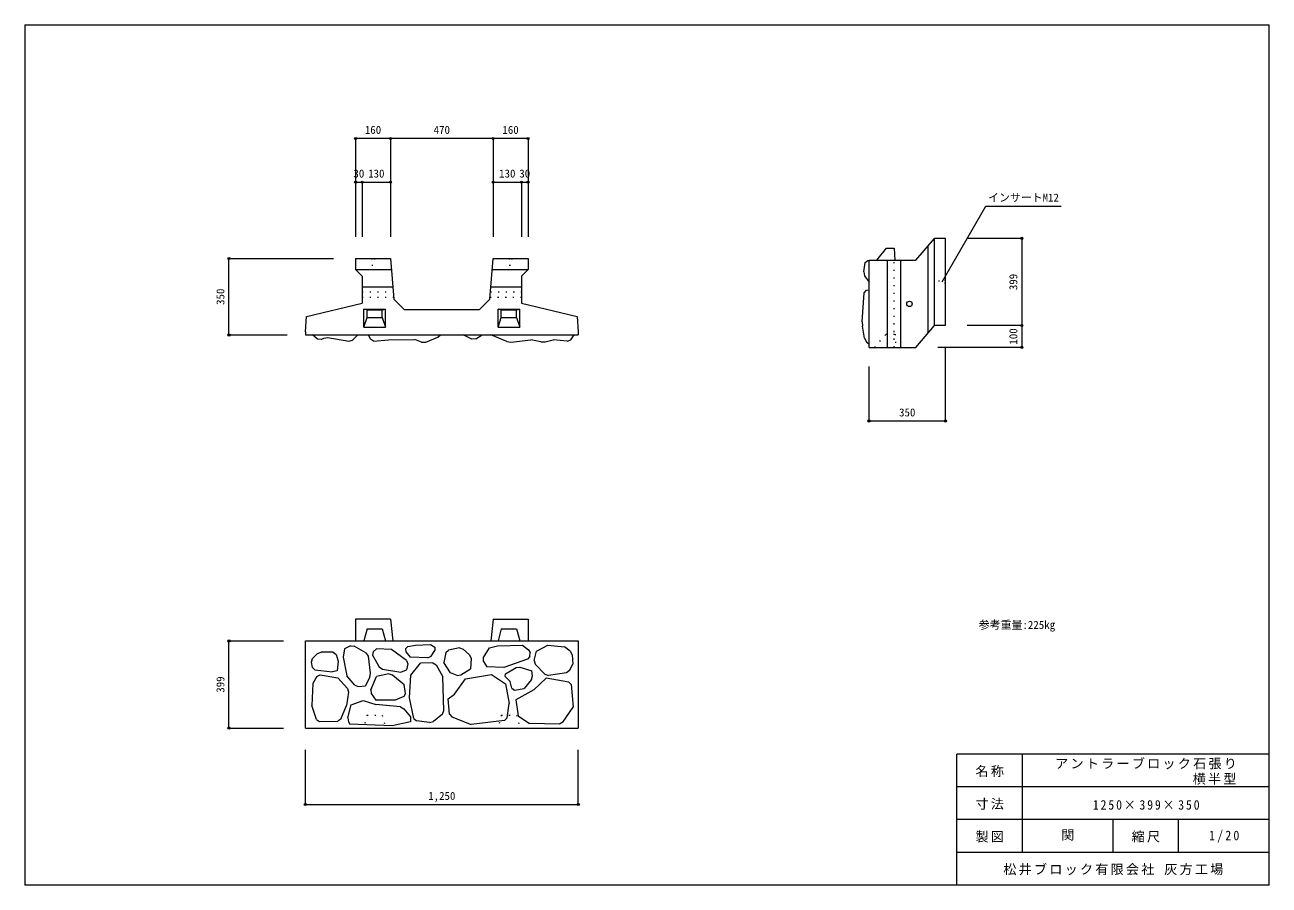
# Model space of a CAD drawing. Units: millimetres, scale not verified. Extents: x 120 to 5820, y 130 to 4070.
import ezdxf
from ezdxf.enums import TextEntityAlignment as Align

# ---------------------------------------------------------------- set-up
doc = ezdxf.new("R2010")
doc.units = ezdxf.units.MM
doc.header["$LTSCALE"] = 20
doc.header["$PDMODE"] = 32
doc.header["$PDSIZE"] = 10
doc.linetypes.add('DOTTED', pattern=[1.75, 0.25, -1.5])
for name, color, linetype, lineweight in [('_0-0_', 7, 'Continuous', 18), ('_0-1_', 7, 'Continuous', 18), ('_0-2_', 4, 'Continuous', 9)]:
    doc.layers.add(name, color=color, linetype=linetype, lineweight=lineweight)
doc.styles.add('ＭＳ ゴシック', font='')
doc.styles.get('ＭＳ ゴシック').set_extended_font_data('MS Gothic')

msp = doc.modelspace()

# ---------------------------------------------------------------- linework, layer by layer
at = {"layer": '_0-0_'}
for p, q in [((120, 4070), (5820, 4070)), ((120, 4070), (120, 130)), ((5820, 130), (5820, 4070)), ((4390, 130), (4390, 730)), ((5820, 730), (4390, 730)), ((4690, 280), (4690, 730)), ((5820, 580), (4390, 580)), ((5820, 430), (4390, 430)), ((5105, 280), (5105, 430)), ((5405, 280), (5405, 430)), ((5820, 280), (4390, 280)), ((5820, 130), (120, 130))]:
    msp.add_line(p, q, dxfattribs=at)
at = {"layer": '_0-1_'}
for p, q in [((4202.31, 2992.1), (4287.31, 3092.1)), ((4287.31, 2693.1), (4287.31, 3092.1)), ((4337.31, 3092.1), (4287.31, 3092.1)), ((4337.31, 2693.1), (4337.31, 3092.1)), ((4022.31, 2992.1), (4067.31, 3047.1)), ((4067.31, 3047.1), (4102.31, 3047.1)), ((4102.31, 3047.1), (4105.31, 2992.1)), ((4257.31, 2657.8), (4257.31, 3056.8)), ((1635.01, 2999.82), (1795.01, 2999.82)), ((1635.01, 2999.82), (1635.01, 2949.82)), ((1795.01, 2999.82), (1810.1, 2813.73)), ((2249.92, 2813.73), (2265.01, 2999.82)), ((2265.01, 2999.82), (2425.01, 2999.82)), ((2425.01, 2999.82), (2425.01, 2949.82)), ((3962.76, 2938.39), (3969.59, 2981.65)), ((3969.59, 2981.65), (3981.15, 2991.53)), ((3981.15, 2991.53), (3987.31, 2991.53)), ((3987.31, 2992.1), (4202.31, 2992.1)), ((3987.31, 2593.1), (3987.31, 2992.1)), ((4072.31, 2593.1), (4072.31, 2992.1)), ((4132.31, 2593.1), (4132.31, 2992.1)), ((1635.01, 2949.82), (1665.01, 2919.82)), ((1635.01, 2949.82), (1799.06, 2949.82)), ((1665.01, 2919.82), (1665.01, 2794.82)), ((2260.95, 2949.82), (2425.01, 2949.82)), ((2395.01, 2919.82), (2425.01, 2949.82)), ((2395.01, 2919.82), (2395.01, 2794.82)), ((3962.76, 2938.39), (3967, 2920.37)), ((3967, 2920.37), (3987.31, 2891.81)), ((1665.01, 2869.82), (1805.55, 2869.82)), ((2254.47, 2869.82), (2395.01, 2869.82)), ((3964.92, 2842.16), (3975.31, 2854.41)), ((3975.31, 2854.41), (3987.31, 2857.21)), ((1410.01, 2734.82), (1665.01, 2794.82)), ((1810.1, 2813.73), (1859.01, 2764.82)), ((2201.01, 2764.82), (2249.92, 2813.73)), ((2395.01, 2794.82), (2650.01, 2734.82)), ((3956.25, 2709.46), (3964.92, 2842.16)), ((1672.51, 2767.82), (1772.51, 2767.82)), ((1672.51, 2684.82), (1672.51, 2767.82)), ((1687.51, 2764.82), (1672.51, 2767.82)), ((1687.51, 2764.82), (1757.51, 2764.82)), ((1687.51, 2729.82), (1687.51, 2764.82)), ((1757.51, 2764.82), (1772.51, 2767.82)), ((1757.51, 2729.82), (1757.51, 2764.82)), ((1772.51, 2684.82), (1772.51, 2767.82)), ((2201.01, 2764.82), (1859.01, 2764.82)), ((2287.51, 2767.82), (2387.51, 2767.82)), ((2287.51, 2684.82), (2287.51, 2767.82)), ((2302.51, 2764.82), (2287.51, 2767.82)), ((2302.51, 2729.82), (2302.51, 2764.82)), ((2302.51, 2764.82), (2372.51, 2764.82)), ((2372.51, 2764.82), (2387.51, 2767.82)), ((2372.51, 2729.82), (2372.51, 2764.82)), ((2387.51, 2684.82), (2387.51, 2767.82)), ((1405.01, 2664.82), (1410.01, 2734.82)), ((1672.51, 2684.82), (1687.51, 2729.82)), ((1672.51, 2684.82), (1772.51, 2684.82)), ((1687.51, 2729.82), (1757.51, 2729.82)), ((1757.51, 2729.82), (1772.51, 2684.82)), ((2287.51, 2684.82), (2302.51, 2729.82)), ((2287.51, 2684.82), (2387.51, 2684.82)), ((2302.51, 2729.82), (2372.51, 2729.82)), ((2372.51, 2729.82), (2387.51, 2684.82)), ((2650.01, 2734.82), (2655.01, 2664.82)), ((3956.25, 2709.46), (3957.22, 2689.62)), ((3966.23, 2634.74), (3957.22, 2689.62)), ((4202.31, 2593.1), (4287.31, 2693.1)), ((4337.31, 2693.1), (4287.31, 2693.1)), ((1405.01, 2664.82), (1405.01, 2649.82)), ((1405.01, 2649.82), (2655.01, 2649.82)), ((1460.66, 2630.94), (1438.01, 2649.82)), ((1477.29, 2629.01), (1460.66, 2630.94)), ((1477.29, 2629.01), (1488.79, 2634.77)), ((1488.79, 2634.77), (1507.6, 2637.57)), ((1507.6, 2637.57), (1603.82, 2621.31)), ((1603.82, 2621.31), (1620.92, 2626.55)), ((1620.92, 2626.55), (1645.29, 2649.82)), ((1702.66, 2630.39), (1693.92, 2649.82)), ((1716.73, 2622.1), (1702.66, 2630.39)), ((1716.73, 2622.1), (1785.15, 2627.81)), ((1785.15, 2627.81), (1906, 2629.44)), ((1937.54, 2616.82), (1906, 2629.44)), ((1956.11, 2616.82), (2012.14, 2639.24)), ((2012.14, 2639.24), (2023.34, 2649.82)), ((2168.05, 2630.47), (2127.43, 2649.82)), ((2185.54, 2631.5), (2168.05, 2630.47)), ((2185.54, 2631.5), (2214.63, 2649.82)), ((2327.47, 2619.5), (2254.01, 2649.82)), ((2346.65, 2616.82), (2437.8, 2627.27)), ((2484.26, 2617.97), (2437.8, 2627.27)), ((2503.77, 2618.44), (2540.41, 2627.6)), ((2605.01, 2620.97), (2540.41, 2627.6)), ((2605.01, 2620.97), (2620.87, 2628.02)), ((2620.87, 2628.02), (2636.86, 2649.82)), ((2655.01, 2664.82), (2655.01, 2649.82)), ((3966.23, 2634.74), (3975.3, 2618.21)), ((3966.23, 2634.74), (3975.3, 2618.21)), ((1937.54, 2616.82), (1956.11, 2616.82)), ((2327.47, 2619.5), (2346.65, 2616.82)), ((2484.26, 2617.97), (2503.77, 2618.44)), ((3975.3, 2618.21), (3987.31, 2607.47)), ((3987.31, 2593.1), (4202.31, 2593.1)), ((1795.01, 1348.13), (1635.01, 1348.13)), ((1635.01, 1348.13), (1635.01, 1248.13)), ((1795.01, 1348.13), (1805.01, 1248.13)), ((2265.01, 1348.13), (2255.01, 1248.13)), ((2265.01, 1348.13), (2425.01, 1348.13)), ((2425.01, 1348.13), (2425.01, 1248.13)), ((1687.51, 1303.13), (1672.51, 1248.13)), ((1687.51, 1303.13), (1757.51, 1303.13)), ((1757.51, 1303.13), (1772.51, 1248.13)), ((2302.51, 1303.13), (2287.51, 1248.13)), ((2302.51, 1303.13), (2372.51, 1303.13)), ((2372.51, 1303.13), (2387.51, 1248.13)), ((1405.01, 1248.13), (2655.01, 1248.13)), ((1405.01, 849.13), (1405.01, 1248.13)), ((1460.06, 1190.2), (1477.13, 1197.12)), ((1532.78, 1196.33), (1477.13, 1197.12)), ((1584.93, 1212.4), (1578.44, 1173.49)), ((1611.59, 1225.33), (1584.93, 1212.4)), ((1611.59, 1225.33), (1629.22, 1224.64)), ((1682.2, 1193.67), (1629.22, 1224.64)), ((1714.81, 1198.68), (1712.27, 1183.39)), ((1714.81, 1198.68), (1730.36, 1212.36)), ((1799.52, 1208.67), (1730.36, 1212.36)), ((1867.95, 1159.2), (1799.52, 1208.67)), ((1864.36, 1211.99), (1873.6, 1223.46)), ((1864.36, 1211.99), (1865.26, 1197.99)), ((1865.26, 1197.99), (1885.27, 1174.55)), ((1873.6, 1223.46), (1909.85, 1228.89)), ((1909.85, 1228.89), (1977.91, 1232.35)), ((1977.91, 1232.35), (1998.68, 1219.66)), ((1981.27, 1179.13), (1998.68, 1204.71)), ((1998.68, 1219.66), (1998.68, 1204.71)), ((2049.14, 1195.21), (2061.09, 1206.81)), ((2110.58, 1216.05), (2061.09, 1206.81)), ((2110.58, 1216.05), (2127.79, 1211.13)), ((2127.79, 1211.13), (2157.3, 1184.07)), ((2220.33, 1171.91), (2248.15, 1216.58)), ((2248.15, 1216.58), (2284.76, 1226.59)), ((2284.76, 1226.59), (2400.12, 1228.89)), ((2400.12, 1228.89), (2427.8, 1208.13)), ((2427.8, 1208.13), (2434.69, 1195.51)), ((2453.12, 1158.09), (2463.56, 1201.21)), ((2463.56, 1201.21), (2515.48, 1228.89)), ((2515.48, 1228.89), (2592.76, 1221.97)), ((2618.38, 1201.65), (2592.76, 1221.97)), ((2618.38, 1201.65), (2626.87, 1185.46)), ((2655.01, 1248.13), (2655.01, 849.13)), ((1432.3, 1150.71), (1437.46, 1167.59)), ((1437.12, 1126.03), (1432.3, 1150.71)), ((1460.06, 1190.2), (1437.46, 1167.59)), ((1532.78, 1196.33), (1545.56, 1186.58)), ((1545.56, 1186.58), (1554.67, 1155.12)), ((1554.67, 1155.12), (1550.34, 1111.89)), ((1578.44, 1173.49), (1594.65, 1088.12)), ((1682.2, 1193.67), (1692.14, 1178.71)), ((1692.14, 1178.71), (1702.5, 1100.19)), ((1712.27, 1183.39), (1742.92, 1129.75)), ((1867.95, 1159.2), (1874.14, 1143.53)), ((1874.14, 1143.53), (1868.68, 1115.53)), ((1965.65, 1171.27), (1885.27, 1174.55)), ((1888.04, 1091.56), (1932.3, 1146.89)), ((1989.62, 1147.67), (1932.3, 1146.89)), ((1965.65, 1171.27), (1981.27, 1179.13)), ((1989.62, 1147.67), (2004.44, 1139.05)), ((2049.14, 1195.21), (2039.27, 1149.65)), ((2069.7, 1101.7), (2039.27, 1149.65)), ((2157.3, 1184.07), (2164.03, 1167.34)), ((2164.03, 1167.34), (2160.99, 1120.14)), ((2220.3, 1154.91), (2220.33, 1171.91)), ((2220.3, 1154.91), (2236.11, 1129.31)), ((2423.24, 1164.22), (2314.35, 1127.31)), ((2433.41, 1177.4), (2423.24, 1164.22)), ((2433.41, 1177.4), (2434.69, 1195.51)), ((2453.12, 1158.09), (2457.77, 1141.24)), ((2457.77, 1141.24), (2501.93, 1096.32)), ((2615.51, 1112.28), (2629.68, 1142.38)), ((2626.87, 1185.46), (2629.68, 1142.38)), ((1437.12, 1126.03), (1448.99, 1115.26)), ((1457.94, 1085.67), (1438.97, 1052.83)), ((1448.99, 1115.26), (1528.73, 1107.57)), ((1457.94, 1085.67), (1472.8, 1092.62)), ((1472.8, 1092.62), (1553.31, 1078.65)), ((1550.34, 1111.89), (1528.73, 1107.57)), ((1631.32, 1045.95), (1594.65, 1088.12)), ((1702.5, 1100.19), (1699.33, 1081.33)), ((1704.79, 1024.21), (1731.28, 1086.03)), ((1786.94, 1097), (1731.28, 1086.03)), ((1742.92, 1129.75), (1757.74, 1119.42)), ((1757.74, 1119.42), (1841.93, 1105.39)), ((1786.94, 1097), (1804.49, 1092.6)), ((1804.49, 1092.6), (1857.61, 1049.14)), ((1841.93, 1105.39), (1868.68, 1115.53)), ((1881.58, 988.28), (1888.04, 1091.56)), ((2004.44, 1139.05), (2034.66, 1084.18)), ((2039.85, 930.04), (2034.66, 1084.18)), ((2099.98, 1090.43), (2069.7, 1101.7)), ((2099.98, 1090.43), (2117.76, 1092.36)), ((2117.76, 1092.36), (2160.99, 1120.14)), ((2138.82, 1075.15), (2258.18, 1095.21)), ((2314.35, 1127.31), (2236.11, 1129.31)), ((2258.18, 1095.21), (2321.37, 1052.08)), ((2320.3, 1086.01), (2321.98, 1098.25)), ((2320.3, 1086.01), (2342.43, 1063.11)), ((2321.98, 1098.25), (2369.91, 1126.27)), ((2369.91, 1126.27), (2388.09, 1128.34)), ((2388.09, 1128.34), (2442.74, 1111.26)), ((2441.35, 1071.48), (2446.21, 1089.04)), ((2446.21, 1089.04), (2442.74, 1111.26)), ((2501.93, 1096.32), (2518.85, 1090.55)), ((2601.34, 1101.87), (2518.85, 1090.55)), ((2615.51, 1112.28), (2601.34, 1101.87)), ((1438.97, 1052.83), (1434.36, 953.24)), ((1597.27, 1030.69), (1553.31, 1078.65)), ((1597.27, 1030.69), (1602.49, 1013.44)), ((1631.32, 1045.95), (1647.83, 1039.42)), ((1647.83, 1039.42), (1680.03, 1042.73)), ((1699.33, 1081.33), (1680.03, 1042.73)), ((1863.55, 1008.32), (1857.61, 1049.14)), ((2088.66, 1004.94), (2138.82, 1075.15)), ((2321.37, 1052.08), (2338.42, 961.81)), ((2350.09, 1031.7), (2342.43, 1063.11)), ((2350.09, 1031.7), (2362.33, 1023.6)), ((2362.33, 1023.6), (2407.63, 1031.02)), ((2441.35, 1071.48), (2407.63, 1031.02)), ((2507.94, 1078.16), (2451.77, 1025)), ((2611.43, 1059.84), (2507.94, 1078.16)), ((2611.43, 1059.84), (2622.16, 1048.14)), ((2622.16, 1048.14), (2631.31, 944.75)), ((1602.49, 1013.44), (1592.96, 952.32)), ((1614.17, 955.08), (1670.42, 976.29)), ((1670.42, 976.29), (1727.59, 956.93)), ((1704.79, 1024.21), (1706.75, 1006.95)), ((1706.75, 1006.95), (1728.51, 977.22)), ((1816.11, 977.22), (1728.51, 977.22)), ((1855.81, 994.44), (1816.11, 977.22)), ((1863.55, 1008.32), (1855.81, 994.44)), ((1901.66, 892.94), (1881.58, 988.28)), ((2058.57, 982.87), (2088.66, 1004.94)), ((2065.59, 913.58), (2058.57, 982.87)), ((2451.77, 1025), (2368.51, 978.86)), ((2368.51, 978.86), (2380.55, 904.63)), ((1456.09, 888.04), (1434.36, 953.24)), ((1568.07, 889.69), (1592.96, 952.32)), ((1599.14, 896.53), (1614.17, 955.08)), ((1840.27, 946.76), (1727.59, 956.93)), ((1840.27, 946.76), (1856.46, 938.04)), ((1856.46, 938.04), (1886.2, 900.68)), ((2032.52, 913.63), (1991.61, 879.43)), ((2032.52, 913.63), (2039.85, 930.04)), ((2065.59, 913.58), (2075.92, 900.01)), ((2328.82, 895.47), (2338.42, 961.81)), ((2584.75, 875.81), (2631.31, 944.75)), ((1456.09, 888.04), (1469.25, 878.72)), ((1469.25, 878.72), (1554.38, 880.22)), ((1568.07, 889.69), (1554.38, 880.22)), ((1599.14, 896.53), (1601.91, 878.34)), ((1601.91, 878.34), (1608.64, 867.48)), ((1802.28, 859.18), (1608.64, 867.48)), ((1887.12, 877.63), (1802.28, 859.18)), ((1886.2, 900.68), (1887.12, 877.63)), ((1901.66, 892.94), (1913.64, 881.9)), ((1974.02, 874.27), (1913.64, 881.9)), ((1974.02, 874.27), (1991.61, 879.43)), ((2075.92, 900.01), (2164.9, 865.51)), ((2317.46, 884.35), (2164.9, 865.51)), ((2328.82, 895.47), (2317.46, 884.35)), ((2380.55, 904.63), (2431.71, 870.53)), ((2569.15, 867.72), (2431.71, 870.53)), ((2584.75, 875.81), (2569.15, 867.72)), ((1405.01, 849.13), (2655.01, 849.13))]:
    msp.add_line(p, q, dxfattribs=at)
at = {"layer": '_0-1_', "linetype": 'DOTTED'}
for p, q in [((1709.01, 2999.82), (1709.01, 2969.82)), ((1709.01, 2969.82), (1721.01, 2969.82)), ((1721.01, 2999.82), (1721.01, 2969.82)), ((2339.01, 2999.82), (2339.01, 2969.82)), ((2339.01, 2969.82), (2351.01, 2969.82)), ((2351.01, 2999.82), (2351.01, 2969.82)), ((4102.31, 2593.1), (4102.31, 2992.1)), ((4337.31, 2899.1), (4307.31, 2899.1)), ((4307.31, 2899.1), (4307.31, 2887.1)), ((4337.31, 2887.1), (4307.31, 2887.1)), ((1665.01, 2847.32), (1807.37, 2847.32)), ((1665.01, 2822.32), (1809.4, 2822.32)), ((2250.62, 2822.32), (2395.01, 2822.32)), ((2252.64, 2847.32), (2395.01, 2847.32)), ((4014.31, 2593.1), (4064.31, 2653.1)), ((4064.31, 2653.1), (4106.31, 2653.1)), ((4106.31, 2653.1), (4109.31, 2593.1)), ((1687.51, 909.13), (1672.51, 849.13)), ((1687.51, 909.13), (1757.51, 909.13)), ((1757.51, 909.13), (1772.51, 849.13)), ((2302.51, 909.13), (2287.51, 849.13)), ((2302.51, 909.13), (2372.51, 909.13)), ((2372.51, 909.13), (2387.51, 849.13))]:
    msp.add_line(p, q, dxfattribs=at)
at = {"layer": '_0-1_'}
msp.add_circle((4172.31, 2792.1), 12.5, dxfattribs=at)
at = {"layer": '_0-2_'}
for p, q in [((2425.01, 3549.82), (1635.01, 3549.82)), ((1635.01, 3549.82), (1635.01, 3099.82)), ((1795.01, 3549.82), (1795.01, 3099.82)), ((2265.01, 3549.82), (2265.01, 3099.82)), ((2425.01, 3549.82), (2425.01, 3099.82)), ((1635.01, 3349.82), (1795.01, 3349.82)), ((1665.01, 3349.82), (1665.01, 3099.82)), ((2265.01, 3349.82), (2425.01, 3349.82)), ((2395.01, 3349.82), (2395.01, 3099.82)), ((4687.31, 3092.1), (4437.31, 3092.1)), ((4687.31, 3092.1), (4687.31, 2593.1)), ((1055.01, 2649.82), (1055.01, 2999.82)), ((1055.01, 2999.82), (1534.01, 2999.82)), ((4687.31, 2693.1), (4437.31, 2693.1)), ((1055.01, 2649.82), (1321.27, 2649.82)), ((4687.31, 2593.1), (4302.31, 2593.1)), ((4337.31, 2255.74), (4337.31, 2593.1)), ((3987.31, 2255.74), (3987.31, 2505.74)), ((3987.31, 2255.74), (4337.31, 2255.74)), ((1055.01, 849.13), (1055.01, 1248.13)), ((1055.01, 1248.13), (1305.01, 1248.13)), ((1055.01, 849.13), (1305.01, 849.13)), ((1405.01, 499.13), (1405.01, 749.13)), ((2655.01, 499.13), (2655.01, 749.13)), ((1405.01, 499.13), (2655.01, 499.13))]:
    msp.add_line(p, q, dxfattribs=at)
at = {"layer": '_0-2_', "color": 7, "lineweight": 18}
for p, q in [((4322.31, 2893.1), (4522.31, 3239.51)), ((4522.31, 3239.51), (4867.31, 3239.51))]:
    msp.add_line(p, q, dxfattribs=at)
at = {"layer": '_0-2_'}
for p in [(1635.01, 3549.82), (1795.01, 3549.82), (2265.01, 3549.82), (2425.01, 3549.82), (1635.01, 3349.82), (1665.01, 3349.82), (1795.01, 3349.82), (2265.01, 3349.82), (2395.01, 3349.82), (2425.01, 3349.82), (4687.31, 3092.1), (1055.01, 2999.82), (4687.31, 2693.1), (1055.01, 2649.82), (4687.31, 2593.1), (3987.31, 2255.74), (4337.31, 2255.74), (1055.01, 1248.13), (1055.01, 849.13), (1405.01, 499.13), (2655.01, 499.13)]:
    msp.add_point(p, dxfattribs=at)

# ---------------------------------------------------------------- texts
at = {"layer": '_0-0_', "color": 4, "style": 'ＭＳ ゴシック'}
msp.add_text('参考重量:225㎏', height=36.66, dxfattribs=at).set_placement((4490, 1292.5), align=Align.BOTTOM_LEFT)
at = {"layer": '_0-0_', "style": 'ＭＳ ゴシック'}
msp.add_text('関', height=43.99, dxfattribs=at).set_placement((4867.5, 325), align=Align.BOTTOM_LEFT)
at = {"layer": '_0-0_', "char_height": 43.99, "attachment_point": 7, "style": 'ＭＳ ゴシック'}
for s, insert in [('\\T1.17;アントラーブロック石張り', (4840, 660)), ('\\T1.17;名称', (4475, 625)), ('\\T1.17;横半型', (5470, 590)), ('\\T1.17;寸法', (4475, 475)), ('\\T1.32;\\W0.9;1250×399×350', (5012.5, 475)), ('\\T1.17;製図', (4475, 325)), ('\\T1.17;縮尺', (5190, 325)), ('\\T1.38;\\W0.9;1/20', (5545, 325)), ('\\T1.17;松井ブロック有限会社\\~灰方工場', (4602.5, 175))]:
    msp.add_mtext(s, dxfattribs=dict(at, insert=insert))
at = {"layer": '_0-2_', "style": 'ＭＳ ゴシック'}
for s, p in [('160', (1677.51, 3559.82)), ('470', (1992.51, 3559.82)), ('160', (2307.51, 3559.82)), ('30', (1625.01, 3359.82)), ('130', (1692.51, 3359.82)), ('130', (2292.51, 3359.82)), ('30', (2385.01, 3359.82)), ('インサートM12', (4532.31, 3249.51)), ('350', (4124.81, 2265.74)), ('1,250', (1967.51, 509.13))]:
    msp.add_text(s, height=36.66, dxfattribs=at).set_placement(p, align=Align.BOTTOM_LEFT)
for s, p in [('399', (4677.31, 2855.1)), ('350', (1045.01, 2787.32)), ('100', (4677.31, 2605.6)), ('399', (1045.01, 1011.13))]:
    msp.add_text(s, height=36.66, rotation=90, dxfattribs=at).set_placement(p, align=Align.BOTTOM_LEFT)

doc.saveas('drawing.dxf')
